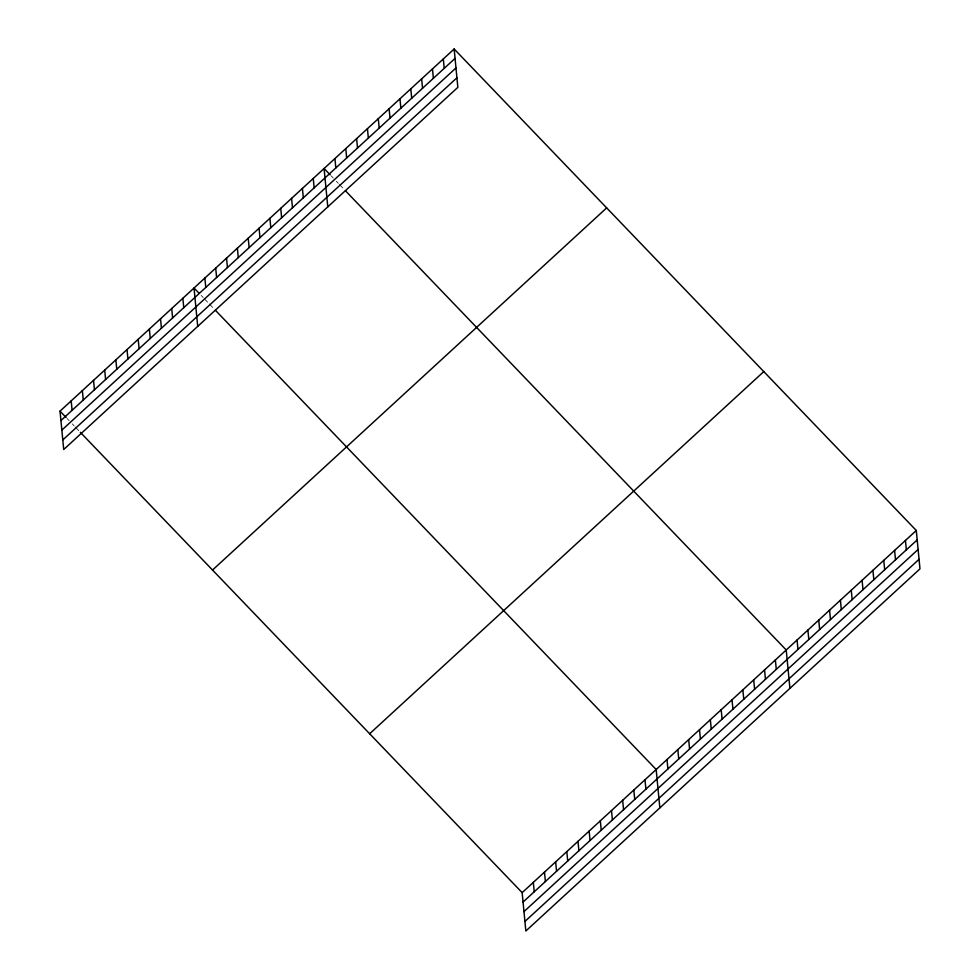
<?xml version="1.0" encoding="UTF-8"?>
<svg xmlns="http://www.w3.org/2000/svg" width="980" height="980" viewBox="0 0 980 980"><rect width="100%" height="100%" fill="white"/><g stroke="black" fill="none" stroke-linecap="round" stroke-linejoin="round"><path stroke-width="0.73" stroke-dasharray="4.9 3.68" d="M331.203 175.922L333.237 178.042M336.287 181.227L338.321 183.346M339.337 184.399L344.421 189.691M201.145 295.433L203.179 297.553M204.195 298.618L208.262 302.845M209.279 303.91L214.363 309.202M67.142 418.57L69.176 420.69M72.226 423.862L74.26 425.982M75.276 427.035L79.343 431.274"/><path stroke-width="1.47" d="M454.157 49L457.844 87.355L63.712 449.514L60.025 411.147L454.157 49L916.288 530.486L919.975 568.853L525.844 931L522.156 892.645L80.36 432.339M60.932 420.555L455.051 58.396M61.85 430.11L455.982 67.951M62.794 439.947L456.925 77.8M212.525 570.042L606.657 207.895M369.656 733.751L763.775 371.604M522.156 892.645L916.288 530.486M523.063 902.041L917.182 539.894M523.982 911.596L918.113 549.449M524.925 921.445L919.056 559.298M330.187 174.869L324.086 168.511L327.786 206.866M345.438 190.757L786.217 649.997L789.917 688.364M199.112 293.314L194.028 288.022L197.715 326.377M215.38 310.268L656.159 769.508L659.846 807.863M60.025 411.147L66.126 417.505M905.447 540.446L906.353 549.854M894.605 550.405L895.512 559.813M883.764 560.364L884.67 569.772M872.923 570.323L873.829 579.731M862.094 580.283L863 589.691M851.253 590.242L852.159 599.65M840.411 600.201L841.318 609.609M829.57 610.16L830.477 619.568M818.741 620.12L819.635 629.528M807.9 630.079L808.806 639.487M797.058 640.038L797.965 649.446M775.376 659.957L776.283 669.365M764.547 669.916L765.454 679.324M753.706 679.875L754.612 689.283M742.865 689.834L743.771 699.242M732.023 699.793L732.93 709.202M721.194 709.753L722.089 719.161M710.353 719.712L711.26 729.12M699.512 729.671L700.418 739.079M688.67 739.63L689.577 749.039M677.842 749.59L678.736 758.998M667 759.549L667.907 768.957M644.987 779.774L645.894 789.17M633.827 790.039L634.734 799.435M622.655 800.293L623.562 809.701M611.496 810.558L612.39 819.954M600.324 820.811L601.23 830.219M589.152 831.077L590.058 840.473M577.992 841.342L578.898 850.738M566.82 851.596L567.726 861.004M555.66 861.861L556.567 871.257M544.488 872.127L545.395 881.522M533.316 882.38L534.223 891.788M443.315 58.959L444.222 68.355M432.474 68.919L433.38 78.314M421.633 78.878L422.539 88.274M410.791 88.837L411.698 98.233M399.963 98.796L400.869 108.192M389.121 108.756L390.028 118.151M378.28 118.715L379.187 128.111M367.439 128.674L368.345 138.07M356.61 138.633L357.516 148.029M345.769 148.593L346.675 157.988M334.927 158.552L335.834 167.948M313.257 178.47L314.151 187.866M302.416 188.43L303.322 197.825M291.575 198.389L292.481 207.785M280.733 208.348L281.64 217.744M269.892 218.307L270.799 227.703M259.063 228.267L259.97 237.662M248.222 238.226L249.128 247.621M237.381 248.185L238.287 257.581M226.539 258.144L227.446 267.54M215.71 268.104L216.605 277.499M204.869 278.063L205.775 287.459M182.856 298.275L183.762 307.683M171.696 308.541L172.603 317.937M160.524 318.806L161.431 328.202M149.364 329.06L150.271 338.468M138.192 339.325L139.099 348.721M127.02 349.591L127.927 358.986M115.861 359.844L116.767 369.252M104.689 370.109L105.595 379.505M93.529 380.375L94.435 389.771M82.357 390.628L83.263 400.024M71.197 400.894L72.091 410.289"/></g></svg>
